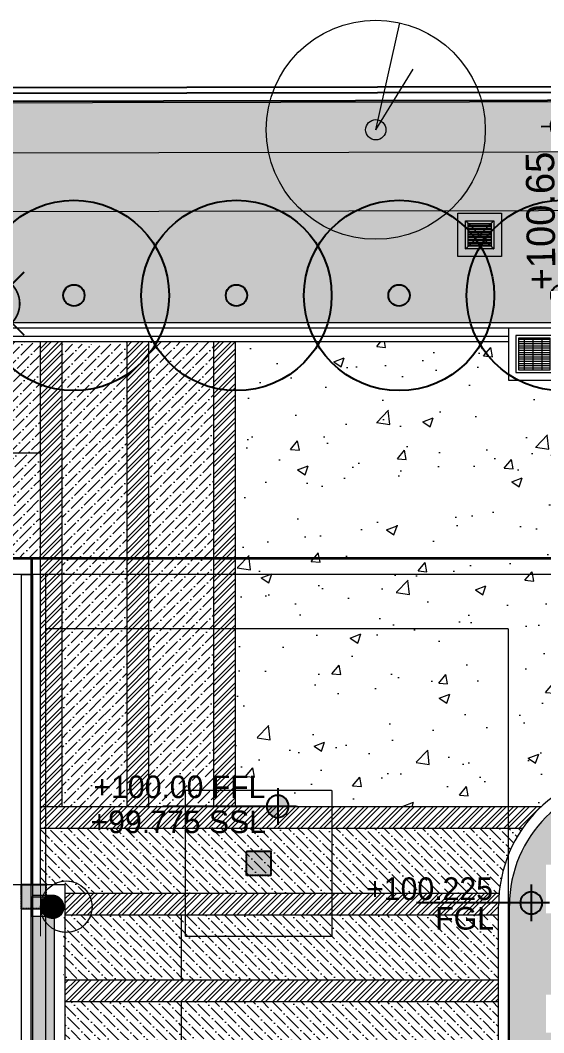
# Model space of a CAD drawing. Header units: millimetres. Extents: x 7964926 to 16080295, y -6277184 to -2986664.
# Drawn here: x 8052811 to 8062470, y -3094810 to -3076133 of the extents above; entities that cross this region are included whole.
import ezdxf

# ---------------------------------------------------------------- set-up
doc = ezdxf.new("R2010")
doc.units = ezdxf.units.MM
doc.header["$LTSCALE"] = 2000
doc.header["$MEASUREMENT"] = 0
for name, pattern in [('( Hidden )', [0.375, 0.25, -0.125]), ('1', [0, 0, 0]), ('AUDIT_D_181231162926-8', [0]), ('DASHED2', [0.375, 0.25, -0.125]), ('HIDDEN', [0.375, 0.25, -0.125])]:
    doc.linetypes.add(name, pattern=pattern)
for name, color, linetype in [('a-col', 8, 'DASHED2'), ('a-hat col', 252, 'Continuous'), ('L - proposed trees', 74, 'Continuous'), ('L-FL', 7, 'Continuous')]:
    doc.layers.add(name, color=color, linetype=linetype)
for name, color, linetype, lineweight in [('BASEMENT EDGE', 4, 'Continuous', 5), ('L - paving', 9, 'Continuous', 5), ('L- existing trees', 76, 'Continuous', 18), ('L-CHAMBERS', 50, 'Continuous', 5), ('L-compound wall', 7, 'Continuous', 20), ('L-ELE 1', 24, 'Continuous', 20), ('L-ELE 2', 30, 'Continuous', 15), ('L-ELE 4', 27, 'Continuous', 9), ('L-HATCH-1', 9, 'Continuous', 5), ('L-kerb', 24, 'Continuous', 13), ('L-LAWN HATCH', 96, 'Continuous', 5), ('L-LIGHT FIXTURE', 6, 'AUDIT_D_181231162926-8', 18), ('L-Lighting', 6, 'Continuous', 35), ('L-lights', 213, 'Continuous', 0), ('L-Paver 400x400', 250, '1', 13), ('L-SHRUBS', 96, 'Continuous', 18), ('STR-Capital', 8, 'Continuous', 15), ('STR-Column', 250, 'Continuous', 15), ('STR-Podium Beam', 8, 'Continuous', 15), ('STR-Podium Column', 250, 'Continuous', 15), ('STR-RCC Up Stand', 250, 'Continuous', 15), ('STR-Retaining Wall', 250, 'HIDDEN', 15)]:
    doc.layers.add(name, color=color, linetype=linetype, lineweight=lineweight)
doc.styles.add('Century Gothic', font='GOTHIC.TTF')
doc.styles.get("Standard").update_dxf_attribs({"font": 'romans.shx', "width": 0.75})
pattern_1 = [(45, (0.76, -12.86), (66.2912607, 243.067956), [312.5, -62.5, 0, -62.5])]
pattern_2 = [(135, (0.13, 38400), (-243.067956, 66.2912607), [312.5, -62.5, 0, -62.5])]
pattern_3 = [(135, (0.13, 40000), (-243.067956, 66.2912607), [312.5, -62.5, 0, -62.5])]
pattern_4 = [(45, (0, 0), (-106.0660172, 106.0660172), []), (45, (0, 75), (-106.0660172, 106.0660172), [])]

# ---------------------------------------------------------------- blocks, each defined once
blk = doc.blocks.new('basement - column')
at = {"layer": 'a-hat col'}
h = blk.add_hatch(color=256, dxfattribs=at)
h.dxf.hatch_style = 1
h.paths.add_polyline_path([(69350, -5399), (68900, -5399), (68900, -5849), (69350, -5849)])
h = blk.add_hatch(color=256, dxfattribs=at)
h.dxf.hatch_style = 1
h.paths.add_polyline_path([(65200, -6012), (64750, -6012), (64750, -6462), (65200, -6462)])
at = {"layer": 'a-col', "linetype": 'DASHED2', "ltscale": 0.001}
for points in [[(68900, -5399), (69350, -5399), (69350, -5849), (68900, -5849)], [(64750, -6012), (65200, -6012), (65200, -6462), (64750, -6462)]]:
    blk.add_lwpolyline(points, close=True, dxfattribs=at)
blk = doc.blocks.new('tree14 pp')
at = {"layer": 'L - proposed trees', "ltscale": 2000}
for radius in [1275, 143]:
    blk.add_circle((-1173, 1331), radius, dxfattribs=at)
blk = doc.blocks.new('ertrt')
at = {"layer": 'L- existing trees', "color": 76, "lineweight": 5, "ltscale": 100}
for q in [(0.0672, 0.2962), (0.1038, 0.1682)]:
    blk.add_line((0, 0), q, dxfattribs=at)
blk.add_circle((0, 0), 0.3038, dxfattribs=at)
at = {"layer": 'L- existing trees', "color": 42, "lineweight": 5, "ltscale": 100}
blk.add_circle((0, 0), 0.0281, dxfattribs=at)
blk = doc.blocks.new('CHAMBERS')
at = {"layer": 'L-Paver 400x400', "true_color": 0x636466}
h = blk.add_hatch(dxfattribs=at)
h.set_pattern_fill('ANSI32', color=251, scale=135, angle=315)
h.set_pattern_definition([(0, (0.48, 1.42), (1e-14, 50.625), []), (0, (17.355, -15.46), (1e-14, 50.625), [])])
h.paths.add_polyline_path([(7999084, -3148058), (7998664, -3148058), (7998664, -3148478), (7999084, -3148478)])
at = {"layer": 'L-CHAMBERS', "color": 42}
for points in [[(7999274, -3148668), (7998474, -3148668), (7998474, -3147868), (7999274, -3147868)], [(7999134, -3148528), (7998614, -3148528), (7998614, -3148008), (7999134, -3148008)], [(7999084, -3148478), (7998664, -3148478), (7998664, -3148058), (7999084, -3148058)]]:
    blk.add_lwpolyline(points, close=True, dxfattribs=at)
at = {"layer": 'L-Paver 400x400', "color": 251, "linetype": '( Hidden )', "ltscale": 0.005, "true_color": 0x636466}
for p, q in [((7998614, -3148008), (7999134, -3148528)), ((7998614, -3148528), (7999134, -3148008))]:
    blk.add_line(p, q, dxfattribs=at)
blk = doc.blocks.new('cb 1')
at = {"layer": 'L-Paver 400x400', "true_color": 0x636466}
h = blk.add_hatch(dxfattribs=at)
h.set_pattern_fill('GRATE', color=251, scale=1300)
h.paths.add_polyline_path([(8080578, -3139540), (8079998, -3139540), (8079998, -3140120), (8080578, -3140120)])
at = {"layer": 'L-CHAMBERS', "color": 8}
blk.add_lwpolyline([(8079808, -3140310), (8080768, -3140310), (8080768, -3139350), (8079808, -3139350)], close=True, dxfattribs=at)
at = {"layer": 'L-CHAMBERS', "color": 37}
for points in [[(8079948, -3140170), (8080628, -3140170), (8080628, -3139490), (8079948, -3139490)], [(8079998, -3140120), (8080578, -3140120), (8080578, -3139540), (8079998, -3139540)]]:
    blk.add_lwpolyline(points, close=True, dxfattribs=at)
blk = doc.blocks.new('PL')
at = {"layer": 'L-lights'}
h = blk.add_hatch(dxfattribs=at)
h.set_pattern_fill('ANSI31', color=256, scale=32.5, style=0)
h.set_pattern_definition([(45, (6e-11, 1e-11), (-72.965, 72.965), [])])
edge = h.paths.add_edge_path()
edge.add_arc((0, 0), 359, 89.6522, 276.067)
edge.add_arc((0, 0), 359, 276.067, 449.6522)
at = {"layer": 'L-lights', "const_width": 65}
for points in [[(0, -1659), (0, 1659)], [(1659, -2), (-1659, -2)]]:
    blk.add_lwpolyline(points, dxfattribs=at)
for points in [[(6, 1009, 1.057607), (107, -1003, 0.945531)], [(2, 359, 1.057607), (38, -357, 0.945531)]]:
    blk.add_lwpolyline(points, format="xyb", close=True, dxfattribs=at)
blk = doc.blocks.new('post top one sided')
at = {"layer": 'L-HATCH-1', "ltscale": 0.1}
h = blk.add_hatch(dxfattribs=at)
h.set_pattern_fill('ANSI31', color=8, scale=0.75)
h.set_pattern_definition([(45, (2008926.81801, -783730.16218), (-0.0662912607362, 0.0662912607362), [])])
h.paths.add_polyline_path([(8035707, -3134921, 1.000003), (8036139, -3134921, 1.000003)])
at = {"layer": 'L-LIGHT FIXTURE', "const_width": 18.8, "elevation": 0}
blk.add_lwpolyline([(8035707, -3134373), (8035707, -3135468)], dxfattribs=at)
at = {"layer": 'L-LIGHT FIXTURE', "const_width": 15, "elevation": 0}
for points in [[(8035707, -3134921, 1.000003), (8036656, -3134921, 3.976835), (8036444, -3135316, 1.671841), (8035707, -3134921, 1.000008)], [(8036139, -3134921, 1.000002), (8035707, -3134921)], [(8036139, -3134921, -1.000002), (8035707, -3134921)]]:
    blk.add_lwpolyline(points, format="xyb", dxfattribs=at)
at = {"layer": 'L-LIGHT FIXTURE'}
blk.add_circle((8036182, -3134921, 0), 475, dxfattribs=at)
blk = doc.blocks.new('finish lvl')
h = blk.add_hatch(color=256)
edge = h.paths.add_edge_path()
edge.add_ellipse((0.0378, 0.003), major_axis=(-0.0305, 0.0305), ratio=1, start_angle=-45, end_angle=45)
edge.add_line((-0.0053, 0.003), (0.0378, 0.003))
edge.add_line((0.0378, 0.003), (0.0378, 0.0461))
edge = h.paths.add_edge_path()
edge.add_ellipse((0.0378, 0.003), major_axis=(-0.0305, 0.0305), ratio=1, start_angle=135, end_angle=225)
edge.add_line((0.0809, 0.003), (0.0378, 0.003))
edge.add_line((0.0378, 0.003), (0.0378, -0.0401))
for p, q in [((0.0378, 0.0748), (0.0378, -0.0688)), ((-0.034, 0.003), (0.4857, 0.003))]:
    blk.add_line(p, q)
blk.add_ellipse((0.0378, 0.003), major_axis=(-0.0305, 0.0305), ratio=1, start_param=1.570796326794534, end_param=7.85398163397412)
at = {"layer": 'L-FL'}
for tag, p in [('%%P0.00', (0.1256, 0.0357)), ('FIN.LVL.', (0.1075, -0.103))]:
    blk.add_attdef(tag, p, '', height=0.08, dxfattribs=at)

msp = doc.modelspace()

# ---------------------------------------------------------------- hatches: boundary and pattern name
at = {"layer": 'L - paving'}
h = msp.add_hatch(dxfattribs=at)
h.set_pattern_fill('ANSI36', color=37, scale=1000)
h.set_pattern_definition([(45, (-7999.24, -12.86), (66.2912607, 243.067956), [312.5, -62.5, 0, -62.5])])
edge = h.paths.add_edge_path()
edge.add_line((8052606.2, -3082770), (8052553.8, -3082770))
edge.add_line((8052602.4, -3082770.3), (8052583.7, -3086012.7))
edge.add_line((8052507.6, -3086060), (8053176.2, -3086060))
edge.add_line((8053176.2, -3086060), (8053176.2, -3082081))
edge.add_line((8053176.2, -3082060), (8052613.5, -3082060))
edge.add_line((8052613.5, -3082060), (8052613.5, -3082770))
h = msp.add_hatch(dxfattribs=at)
h.set_pattern_fill('ANSI36', color=37, scale=1000)
h.set_pattern_definition(pattern_1)
edge = h.paths.add_edge_path()
edge.add_line((8054776.2, -3082110), (8053576.2, -3082110))
edge.add_line((8053576.2, -3082112.5), (8053576.2, -3090635))
edge.add_line((8053576.2, -3090635), (8054776.2, -3090635))
edge.add_line((8054776.2, -3090635), (8054776.2, -3082143.4))
h = msp.add_hatch(dxfattribs=at)
h.set_pattern_fill('ANSI36', color=37, scale=1000)
h.set_pattern_definition(pattern_1)
edge = h.paths.add_edge_path()
edge.add_line((8056376.2, -3082060), (8055176.2, -3082060))
edge.add_line((8055176.2, -3082098.4), (8055176.2, -3090635))
edge.add_line((8055176.2, -3090635), (8056376.2, -3090635))
edge.add_line((8056376.2, -3090635), (8056376.2, -3082147.7))
h = msp.add_hatch(dxfattribs=at)
h.set_pattern_fill('AR-CONC', color=252, scale=275)
h.set_pattern_definition([(50, (0, 0), (1972.4655, -172.56837), [206.25, -2268.75]), (355, (0, 0), (-381.56617, 2068.52837), [165, -1815]), (100.451444, (164.4, -14.4), (1590.89933, 1895.95998), [175.28553, -1928.1408]), (46.1842, (0, 550), (2934.91366, -455.178), [309.375, -3403.125]), (96.635635, (244.6, 512), (2570.32035, 2678.82615), [262.9284, -2892.2128]), (351.184164, (0, 550), (2570.3203, 2678.8262), [247.5, -2722.5]), (21, (275, 412.5), (1641.4944, -1107.20195), [206.25, -2268.75]), (326, (275, 412.5), (669.11716, 1994.16262), [165, -1815]), (71.451445, (411.8, 320.2), (2310.61154, 886.96067), [175.2855, -1928.1408]), (37.5, (0, 0), (33.4396, 915.4581), [0, -1793, 0, -1842.5, 0, -1821.875]), (7.5, (0, 0), (723.44123, 1084.63221), [0, -1050.5, 0, -1751.75, 0, -694.375]), (327.5, (-613.25, 0), (1468.0117, -62.0259), [0, -687.5, 0, -2145, 0, -2846.25]), (317.5, (-888.2, 0), (1603.76197, 275.2887), [0, -893.75, 0, -1424.5, 0, -2021.25])])
edge = h.paths.add_edge_path()
edge.add_line((8061816.1, -3082770), (8061816.1, -3082060))
edge.add_line((8061816.1, -3082060), (8056776.2, -3082060))
edge.add_line((8056776.2, -3082060), (8056776.2, -3090635))
edge.add_line((8056776.2, -3090635), (8062427.6, -3090635))
edge.add_arc((8064136.3, -3092460), 2500, 122.95808, 133.11365, ccw=False)
edge.add_line((8062776.2, -3090362.3), (8062776.2, -3082060))
edge.add_line((8062776.2, -3082060), (8062776.1, -3082060))
edge.add_line((8062776.1, -3082060), (8062776.1, -3082770))
edge.add_line((8062776.1, -3082770), (8061816.1, -3082770))
h = msp.add_hatch(dxfattribs=at)
h.set_pattern_fill('ANSI36', color=37, scale=1000, angle=90)
h.set_pattern_definition([(135, (27753.13, -1e-05), (-243.067956, 66.2912607), [312.5, -62.5, 0, -62.5])])
edge = h.paths.add_edge_path()
edge.add_arc((8064136.3, -3092460), 2500, 145.24981, 174.83692)
edge.add_line((8061646.4, -3092235), (8053636.3, -3092236))
edge.add_line((8053636.3, -3092236), (8053636.3, -3092072.5))
edge.add_line((8053636.3, -3092072.5), (8053176.2, -3092072.5))
edge.add_line((8053176.2, -3092072.5), (8053176.2, -3091035))
edge.add_line((8053176.2, -3091035), (8062082.1, -3091035))
h = msp.add_hatch(dxfattribs=at)
h.set_pattern_fill('ANSI36', color=37, scale=1000, angle=90)
h.set_pattern_definition(pattern_3)
h.paths.add_polyline_path([(8053611.4, -3092635), (8053611.4, -3093835), (8055776.3, -3093835), (8055776.3, -3092635)])
h = msp.add_hatch(dxfattribs=at)
h.set_pattern_fill('ANSI36', color=256, scale=1000, angle=90)
h.set_pattern_definition(pattern_3)
h.paths.add_polyline_path([(8061636.3, -3093835), (8061636.3, -3092635), (8055786.3, -3092635), (8055786.3, -3093835)])
h = msp.add_hatch(dxfattribs=at)
h.set_pattern_fill('ANSI36', color=37, scale=1000, angle=90)
h.set_pattern_definition(pattern_2)
h.paths.add_polyline_path([(8053636.3, -3094235), (8053636.3, -3095435), (8055776.3, -3095435), (8055776.3, -3094235)])
h = msp.add_hatch(dxfattribs=at)
h.set_pattern_fill('ANSI36', color=256, scale=1000, angle=90)
h.set_pattern_definition(pattern_2)
h.paths.add_polyline_path([(8061636.3, -3095435), (8061636.3, -3094235), (8055786.3, -3094235), (8055786.3, -3095435)])
at = {"layer": 'L-HATCH-1'}
h = msp.add_hatch(dxfattribs=at)
h.set_pattern_fill('STEEL', color=26, scale=1200)
h.set_pattern_definition(pattern_4)
h.paths.add_polyline_path([(8053176.2, -3090635), (8053576.2, -3090635), (8053576.2, -3082060), (8053176.2, -3082060)])
h = msp.add_hatch(dxfattribs=at)
h.set_pattern_fill('STEEL', color=26, scale=1200)
h.set_pattern_definition(pattern_4)
h.paths.add_polyline_path([(8054776.2, -3090635), (8055176.2, -3090635), (8055176.2, -3082060), (8054776.2, -3082060)])
h = msp.add_hatch(dxfattribs=at)
h.set_pattern_fill('STEEL', color=26, scale=1200)
h.set_pattern_definition(pattern_4)
h.paths.add_polyline_path([(8056376.2, -3090635), (8056776.2, -3090635), (8056776.2, -3082060), (8056376.2, -3082060)])
h = msp.add_hatch(dxfattribs=at)
h.set_pattern_fill('STEEL', color=26, scale=1200)
h.set_pattern_definition(pattern_4)
edge = h.paths.add_edge_path()
edge.add_arc((8064136.3, -3092460), 2500, 133.11365, 145.24981)
edge.add_line((8062082.1, -3091035), (8053176.2, -3091035))
edge.add_line((8053176.2, -3091035), (8053176.2, -3090635))
edge.add_line((8053176.2, -3090635), (8062427.6, -3090635))
h = msp.add_hatch(dxfattribs=at)
h.set_pattern_fill('STEEL', color=26, scale=1200)
h.set_pattern_definition(pattern_4)
edge = h.paths.add_edge_path()
edge.add_arc((8064136.3, -3092460), 2500, 174.83642, 180.00005)
edge.add_line((8061636.3, -3092460), (8061636.3, -3092635))
edge.add_line((8061636.3, -3092635), (8053636.3, -3092635))
edge.add_line((8053636.3, -3092635), (8053636.3, -3092235))
edge.add_line((8053636.3, -3092235), (8061646.4, -3092235))
h = msp.add_hatch(dxfattribs=at)
h.set_pattern_fill('STEEL', color=26, scale=1200)
h.set_pattern_definition(pattern_4)
h.paths.add_polyline_path([(8061636.3, -3094235), (8061636.3, -3093835), (8053636.3, -3093835), (8053636.3, -3094235)])
at = {"layer": 'L-LAWN HATCH'}
h = msp.add_hatch(dxfattribs=at)
h.set_pattern_fill('GRASS', color=256, scale=300)
h.paths.add_polyline_path([(8023836.3, -3078632.4), (8086892.2, -3078521.3), (8086892.2, -3077596.2), (8023836, -3077657.4)])
h = msp.add_hatch(dxfattribs=at)
h.set_pattern_fill('GRASS', color=256, scale=250)
h.set_pattern_definition([(90, (-9e-10, 101.06), (-176.7766952, 176.7766952), [46.875, -306.678391]), (45, (-9e-10, 101.06), (-176.776695, 176.776695), [46.875, -203.125]), (135, (-9e-10, 101.06), (-176.776695, -176.776695), [46.875, -203.125])])
h.paths.add_polyline_path([(8023838.2, -3079717.4), (8086903, -3079641.7), (8086919.1, -3078522.2), (8023836.3, -3078632.4)])
h = msp.add_hatch(dxfattribs=at)
h.set_pattern_fill('GRASS', color=256, scale=300)
h.paths.add_polyline_path([(8070802.1, -3079658.2), (8070802.1, -3080460), (8075232, -3080460), (8075232, -3081710), (8088673.9, -3081710), (8088673.9, -3080560), (8086190.8, -3080574.9), (8086191.2, -3079607.5), (8023839.5, -3079717.4), (8023836.1, -3080460), (8028136.3, -3080460), (8028136.3, -3081710), (8070732, -3081710), (8070732, -3080618.2), (8069842.1, -3080618.2), (8069842.1, -3079658.2)])
at = {"layer": 'L-SHRUBS'}
h = msp.add_hatch(dxfattribs=at)
h.set_pattern_fill('GRASS', color=256, scale=200)
edge = h.paths.add_edge_path()
edge.add_line((8066911.3, -3099085), (8065311.3, -3099085))
edge.add_line((8065311.3, -3099085), (8065311.3, -3099935))
edge.add_line((8065311.3, -3099935), (8063711.2, -3099935))
edge.add_line((8063711.2, -3099935), (8063711.2, -3099935))
edge.add_line((8063711.2, -3099935), (8062811.2, -3099935))
edge.add_line((8062811.2, -3099935), (8062511.3, -3099935))
edge.add_line((8062511.3, -3099935), (8062511.3, -3099035))
edge.add_line((8062511.3, -3099035), (8062686.1, -3099035))
edge.add_line((8062686.1, -3099035), (8062686.1, -3097122))
edge.add_line((8062686.1, -3097119.6), (8061836.3, -3097119.6))
edge.add_line((8061836.3, -3097160.3), (8061841.2, -3096327.2))
edge.add_line((8061841.2, -3096327.2), (8062691, -3096312.1))
edge.add_line((8062686.1, -3096318), (8062686.1, -3095160))
edge.add_line((8062686.1, -3095160), (8062686.1, -3094810))
edge.add_line((8062686.1, -3094810), (8062686.1, -3094110))
edge.add_line((8062686.1, -3094810), (8062511.3, -3094810))
edge.add_line((8062511.3, -3094110), (8062686.1, -3094110))
edge.add_line((8062686.1, -3094110), (8062686.1, -3092610))
edge.add_line((8062811.3, -3092610), (8062811.2, -3092610))
edge.add_line((8062811.2, -3092610), (8062511.3, -3092610))
edge.add_line((8062511.3, -3092610), (8062511.3, -3091710))
edge.add_line((8062511.3, -3091710), (8063561.3, -3091710))
edge.add_line((8063561.3, -3091710), (8063561.3, -3091410))
edge.add_line((8063561.3, -3091410), (8065061.3, -3091410))
edge.add_line((8065061.3, -3091410), (8065061.3, -3091710))
edge.add_line((8065061.3, -3091710), (8066461.2, -3091710))
edge.add_line((8066461.2, -3091710), (8066461.2, -3090860))
edge.add_line((8066461.2, -3090860), (8066561.3, -3090860))
edge.add_line((8066561.3, -3090860), (8066561.3, -3090860))
edge.add_line((8066561.3, -3090860), (8069361.3, -3090860))
edge.add_line((8069361.3, -3090860), (8069361.3, -3090560))
edge.add_line((8069361.3, -3090250), (8070861.3, -3090250))
edge.add_line((8070861.3, -3090250), (8070180.9, -3090254.8))
edge.add_line((8070180.9, -3090254.8), (8070180.9, -3090860))
edge.add_line((8070180.9, -3090860), (8075261.3, -3090860))
edge.add_line((8075261.3, -3090860), (8075261.3, -3090310))
edge.add_line((8075261.3, -3090310), (8064136.3, -3090160))
edge.add_arc((8064136.3, -3092460), 2300, 90, 176.0419)
edge.add_line((8061841.7, -3092301.2), (8061836.3, -3100385))
edge.add_line((8061836.3, -3100385), (8066416.6, -3100385))
edge.add_line((8066416.6, -3100385), (8066416.6, -3100050.2))
edge.add_line((8066416.6, -3100050.2), (8065616.6, -3100050.2))
edge.add_line((8065616.6, -3100050.2), (8065616.6, -3100385))
edge.add_line((8065616.6, -3100385), (8068961.3, -3100385))
edge.add_line((8068961.3, -3100385), (8068961.3, -3099935))
edge.add_line((8068961.3, -3099935), (8066911.3, -3099935))
edge.add_line((8066911.3, -3099935), (8066911.3, -3099085))
h = msp.add_hatch(dxfattribs=at)
h.set_pattern_fill('GRASS', color=256, scale=200)
h.set_pattern_definition([(90, (0.27, -2e-05), (-141.4213562, 141.4213562), [37.5, -245.3427126]), (45, (0.27, -2e-05), (-141.4213562, 141.4213562), [37.5, -162.5]), (135, (0.27, -2e-05), (-141.4213562, -141.4213562), [37.5, -162.5])])
h.paths.add_polyline_path([(8053011.2, -3092310), (8053435.2, -3092310), (8053435.2, -3092660), (8053011.2, -3092660), (8053011.2, -3097802.5), (8053436.3, -3097802.5), (8053436.3, -3092260), (8053011.2, -3092260)])
h.paths.add_polyline_path([(8053011.2, -3106310), (8053435.2, -3106310), (8053435.2, -3106660), (8053011.2, -3106660), (8053011.2, -3107913.4), (8053432.5, -3107913.4), (8053432.5, -3108663.4), (8053011.2, -3108663.4), (8053011.2, -3118724.1), (8053436.3, -3118724.1), (8053436.3, -3098552.5), (8053011.2, -3098552.5)])
h.paths.add_polyline_path([(8053011.2, -3120310), (8053435.2, -3120310), (8053435.2, -3120660), (8053011.2, -3120660), (8053011.2, -3129534.7), (8053436.3, -3129534.7), (8053436.3, -3119474.1), (8053011.2, -3119474.1)])
h.paths.add_polyline_path([(8053011.2, -3134310), (8053435.2, -3134310), (8053435.2, -3134660), (8053011.2, -3134660), (8053011.2, -3135115), (8053436.3, -3135115), (8053436.3, -3130284.7), (8053011.2, -3130284.7)])

# ---------------------------------------------------------------- linework, layer by layer
at = {"layer": 'BASEMENT EDGE', "color": 2, "linetype": '( Hidden )', "ltscale": 0.01, "const_width": 50}
msp.add_lwpolyline([(7981805.8, -3086060), (7976491, -3129797.5), (7978510.2, -3129797.5), (7978510.2, -3137797.5), (7982586.2, -3137797.5), (7982586.2, -3145585), (8038276.2, -3145585), (8038276.2, -3143085), (8166136.2, -3143085), (8166136.2, -3086060)], close=True, dxfattribs=at)
at = {"layer": 'L-compound wall', "color": 7, "lineweight": 25}
msp.add_line((8175894.2, -3077264.4), (7980951.3, -3077607.9), dxfattribs=at)
at = {"layer": 'L-compound wall', "lineweight": 25}
msp.add_lwpolyline([(8175893.6, -3077164.4), (7980862.9, -3077508.1), (7978305.1, -3097896.6), (7976331, -3114636.5), (7971810.4, -3151672.1), (7992932.7, -3151954.5), (8024764.8, -3151685.3), (8063758.7, -3151406.3), (8108734.3, -3151866.2), (8174287, -3153237), (8175095.3, -3114965), (8270296.8, -3115122.4), (8270280, -3116338.9), (8274728.9, -3116451.3), (8275279.4, -3076529.7), (8270829.8, -3076468.4)], close=True, dxfattribs=at)
for points in [[(8270829.9, -3076468.4), (8270829.9, -3076468.4), (8175893.7, -3077164.4), (7980863.1, -3077508.1), (7978305.3, -3097896.6), (7976331.1, -3114636.5), (7971810.5, -3151672.1), (7992932.9, -3151954.5), (8024764.9, -3151685.3), (8063758.8, -3151406.3), (8108734.4, -3151866.2), (8174287.1, -3153237), (8175095.4, -3114965), (8270296.9, -3115122.4), (8270280.1, -3116338.9)], [(8175894.9, -3077414.4), (7981058.5, -3077757.7), (7978569, -3097602), (7978445, -3097586.4)]]:
    msp.add_lwpolyline(points, dxfattribs=at)
at = {"layer": 'L-compound wall'}
msp.add_lwpolyline([(8175895, -3077439.4), (7981080.6, -3077782.7), (7978593.8, -3097605.1)], dxfattribs=at)
at = {"layer": 'L-ELE 1'}
for p, q in [((8053036.2, -3092072.5), (8053036.2, -3086060)), ((8052536.3, -3092072.5), (8053636.3, -3092072.5)), ((8053636.3, -3092072.5), (8053636.3, -3135315)), ((8061636.3, -3137035), (8061636.3, -3092460))]:
    msp.add_line(p, q, dxfattribs=at)
msp.add_arc((8064136.3, -3092460), 2500, 90, 180, dxfattribs=at)
at = {"layer": 'L-ELE 2'}
for p, q in [((8053011.1, -3135115), (8053011.1, -3086060)), ((8053436.3, -3092272.5), (8053436.3, -3135115)), ((8061836.3, -3100385), (8061836.3, -3092460))]:
    msp.add_line(p, q, dxfattribs=at)
msp.add_line((8053036.2, -3092272.5), (8053436.3, -3092272.5), dxfattribs=at).dxf.unprotected_set("ltscale", 0)
msp.add_lwpolyline([(8053011.1, -3092660), (8053435.2, -3092660), (8053435.2, -3092310), (8053011.1, -3092310)], close=True, dxfattribs=at)
msp.add_arc((8064136.3, -3092460), 2300, 90, 180, dxfattribs=at)
at = {"layer": 'L-ELE 4'}
for p, q in [((8051976.2, -3084110), (8053176.2, -3084110)), ((8055786.3, -3093835), (8055786.3, -3092635)), ((8055786.3, -3095435), (8055786.3, -3094235))]:
    msp.add_line(p, q, dxfattribs=at)
for points in [[(8053176.2, -3082060), (8053176.2, -3092072.5)], [(8053576.2, -3082060), (8053576.2, -3084310)], [(8054776.2, -3082060), (8054776.2, -3090635)], [(8054776.2, -3082060), (8054776.2, -3084310)], [(8055176.2, -3082060), (8055176.2, -3090635)], [(8055176.2, -3082060), (8055176.2, -3090635)], [(8056376.2, -3082060), (8056376.2, -3090635)], [(8056776.2, -3082060), (8056776.2, -3090635)], [(8053576.2, -3084310), (8053576.2, -3090635)], [(8053176.2, -3090635), (8062427.6, -3090635)], [(8053176.2, -3091035), (8062082.1, -3091035)], [(8053636.3, -3092235), (8061646.4, -3092235)], [(8053636.3, -3092635), (8061636.3, -3092635)], [(8053636.3, -3093835), (8061636.3, -3093835)], [(8053636.3, -3094235), (8061636.3, -3094235)]]:
    msp.add_lwpolyline(points, dxfattribs=at)
at = {"layer": 'L-ELE 4', "color": 2, "linetype": '( Hidden )', "ltscale": 0.01, "const_width": 50}
msp.add_lwpolyline([(7981805.8, -3086060), (7976491, -3129797.5), (7978510.2, -3129797.5), (7978510.2, -3137797.5), (7982586.2, -3137797.5), (7982586.2, -3145585), (8038276.2, -3145585), (8038276.2, -3143085), (8166136.2, -3143085), (8166136.2, -3086060)], close=True, dxfattribs=at)
at = {"layer": 'L-kerb'}
for p, q in [((8028136.3, -3081710), (8070732, -3081710)), ((8028136.3, -3081710), (8070732, -3081710)), ((8051653.5, -3081810), (8070732, -3081810)), ((8052613.5, -3081960), (8061816.1, -3081960))]:
    msp.add_line(p, q, dxfattribs=at)
at = {"layer": 'L-kerb', "color": 252}
msp.add_line((8052613.5, -3082060), (8061816.1, -3082060), dxfattribs=at)
at = {"layer": 'L-LAWN HATCH'}
for points in [[(8086892.2, -3078521.3), (8023836.3, -3078632.4)], [(8086892.2, -3079606.3), (8023838.2, -3079717.4)]]:
    msp.add_lwpolyline(points, dxfattribs=at)
at = {"layer": 'STR-Capital', "linetype": 'HIDDEN', "ltscale": 0.005}
for q in [(8053286.1, -3087360), (8053286.1, -3087360), (8061811.1, -3132159.6), (8061811.1, -3132159.6)]:
    msp.add_line((8061811.1, -3087360), q, dxfattribs=at)
msp.add_lwpolyline([(8055861.1, -3090335), (8058561.1, -3090335), (8058561.1, -3093035), (8055861.1, -3093035)], close=True, dxfattribs=at)
msp.add_lwpolyline([(8055861.1, -3090335), (8058561.1, -3090335), (8058561.1, -3093035), (8055861.1, -3093035)], close=True, dxfattribs=at)
at = {"layer": 'STR-Podium Beam', "linetype": 'HIDDEN', "lineweight": 5, "ltscale": 0.005}
for p, q in [((8052836.1, -3092072.5), (8052836.1, -3086360)), ((8052836.1, -3092072.5), (8052836.1, -3086360)), ((8053286.1, -3092072.5), (8053286.1, -3086360)), ((8053286.1, -3092072.5), (8053286.1, -3086360)), ((8052836.1, -3099410), (8052836.1, -3092522.5)), ((8052836.1, -3099410), (8052836.1, -3092522.5)), ((8053286.1, -3099410), (8053286.1, -3092522.5)), ((8053286.1, -3099410), (8053286.1, -3092522.5))]:
    msp.add_line(p, q, dxfattribs=at)
at = {"layer": 'STR-Podium Column', "color": 8, "linetype": 'ByBlock', "ltscale": 0.005}
for points in [[(8056986.1, -3091460), (8057436.1, -3091460), (8057436.1, -3091910), (8056986.1, -3091910)], [(8056986.1, -3091460), (8057436.1, -3091460), (8057436.1, -3091910), (8056986.1, -3091910)], [(8053286.1, -3092072.5), (8052836.1, -3092072.5), (8052836.1, -3092522.5), (8053286.1, -3092522.5)], [(8053286.1, -3092072.5), (8052836.1, -3092072.5), (8052836.1, -3092522.5), (8053286.1, -3092522.5)]]:
    msp.add_lwpolyline(points, close=True, dxfattribs=at)
at = {"layer": 'STR-RCC Up Stand'}
msp.add_lwpolyline([(8052836.1, -3086360), (8053036.1, -3086360), (8053036.1, -3142785), (8052836.1, -3142785)], close=True, dxfattribs=at)
msp.add_lwpolyline([(8052836.1, -3086360), (8053036.1, -3086360), (8053036.1, -3142785), (8052836.1, -3142785)], close=True, dxfattribs=at)
at = {"layer": 'STR-Retaining Wall', "linetype": 'HIDDEN', "ltscale": 0.005}
msp.add_line((8070931.8, -3086360), (8028235.9, -3086360), dxfattribs=at)
msp.add_line((8070931.8, -3086360), (8028235.9, -3086360), dxfattribs=at)
at = {"layer": 'STR-Retaining Wall', "linetype": 'Continuous'}
msp.add_lwpolyline([(8028235.9, -3086060), (8070931.8, -3086060)], dxfattribs=at)
msp.add_lwpolyline([(8028235.9, -3086060), (8070931.8, -3086060)], dxfattribs=at)

# ---------------------------------------------------------------- block references
at = {"layer": 'L - proposed trees', "color": 1, "xscale": 1.377, "yscale": 1.377, "zscale": 1.377}
for p in [(8055415.7, -3083042.4), (8058415.7, -3083042.4), (8061415.7, -3083042.4), (8064415.7, -3083042.4)]:
    msp.add_blockref('tree14 pp', p, dxfattribs=at)
at = {"layer": 'L- existing trees', "color": 76, "xscale": 6650.731877566092, "yscale": 6650.731877566092, "zscale": 6650.731877566092}
msp.add_blockref('ertrt', (8059370.3, -3078153.3), dxfattribs=at)
at = {"layer": 'L-CHAMBERS', "color": 8}
for name, p in [('CHAMBERS', (62413.4, 68176.2)), ('cb 1', (-17991.5, 57539.7))]:
    msp.add_blockref(name, p, dxfattribs=at)
at = {"layer": 'L-FL', "ltscale": 0.5}
ref = msp.add_blockref('finish lvl', (8062864.7, -3077863.4), dxfattribs=dict(at, xscale=-5952.800664948498, yscale=5952.800664948498, zscale=5952.800664948498, rotation=90.60591137104994))
ref.add_attrib('FIN.LVL.', 'FGL', (8063487.9, -3079846.1, 0), dxfattribs={"ltscale": 0.5, "height": 524.75, "rotation": 90.60591, "style": 'Century Gothic'})
ref.add_attrib('%%P0.00', '+100.65', (8062687.6, -3081112.3), dxfattribs={"ltscale": 0.5, "height": 524.75, "rotation": 90.60591, "style": 'Century Gothic'})
ref = msp.add_blockref('finish lvl', (8057739.8, -3090649.3), dxfattribs=dict(at, xscale=-4725.606725092182, yscale=4725.606725092182, zscale=4725.606725092182, rotation=359.9997894630317))
ref.add_attrib('FIN.LVL.', '+99.775 SSL', (8054108.4, -3091127.3, 0), dxfattribs={"ltscale": 0.5, "height": 416.567, "rotation": 359.99979, "style": 'Century Gothic'})
ref.add_attrib('%%P0.00', '+100.00 FFL', (8054161.2, -3090481.5), dxfattribs={"ltscale": 0.5, "height": 416.567, "rotation": 359.99979, "style": 'Century Gothic'})
ref = msp.add_blockref('finish lvl', (8057739.8, -3090649.3), dxfattribs=dict(at, xscale=-4725.606725092182, yscale=4725.606725092182, zscale=4725.606725092182, rotation=359.9997894630317))
ref.add_attrib('FIN.LVL.', '+99.775 SSL', (8054108.4, -3091127.3, 0), dxfattribs={"ltscale": 0.5, "height": 416.567, "rotation": 359.99979, "style": 'Century Gothic'})
ref.add_attrib('%%P0.00', '+100.00 FFL', (8054161.2, -3090481.5), dxfattribs={"ltscale": 0.5, "height": 416.567, "rotation": 359.99979, "style": 'Century Gothic'})
ref = msp.add_blockref('finish lvl', (8062417.1, -3092429.3), dxfattribs=dict(at, xscale=-4725.606725092182, yscale=4725.606725092182, zscale=4725.606725092182, rotation=0.0002105361140625206))
ref.add_attrib('FIN.LVL.', 'FGL', (8060468.5, -3092907.4), dxfattribs={"ltscale": 0.5, "height": 416.57, "rotation": 0.00021, "style": 'Century Gothic'})
ref.add_attrib('%%P0.00', '+100.225', (8059193.8, -3092360.8), dxfattribs={"ltscale": 0.5, "height": 416.57, "rotation": 0.00021, "style": 'Century Gothic'})
at = {"layer": 'L-Lighting', "color": 2}
msp.add_blockref('post top one sided', (17478.9, 42435.7, 0), dxfattribs=at)
at = {"layer": 'L-lights', "color": 6, "xscale": 0.497007000161001, "yscale": 0.497007000161001, "zscale": 0.497007000161001, "rotation": 135.0000000000014}
msp.add_blockref('PL', (8052299.9, -3081360.7, 0), dxfattribs=at)
at = {"layer": 'STR-Column', "ltscale": 1000}
msp.add_blockref('basement - column', (7988086.1, -3086060.7), dxfattribs=at)

doc.saveas('drawing.dxf')
